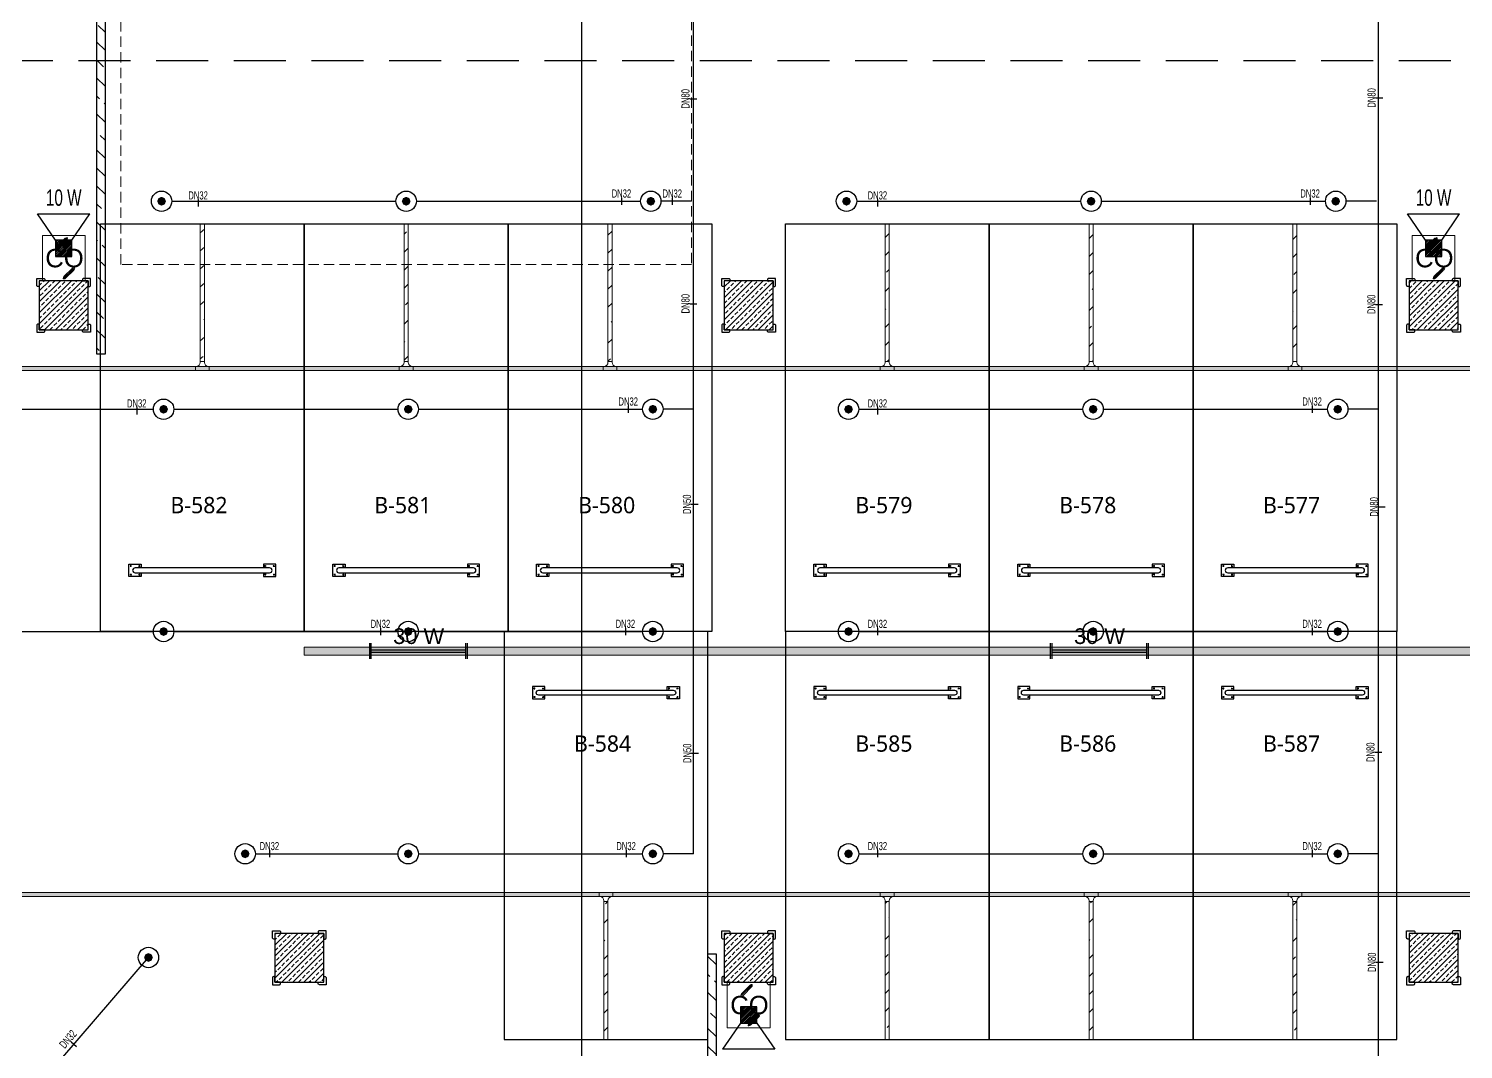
# Model space of a CAD drawing. Header units: millimetres. Extents: x -379292 to 1221486, y 92049 to 447512.
# Drawn here: x -218185 to -200590, y 143697 to 156209 of the extents above; entities that cross this region are included whole.
import ezdxf
from ezdxf.enums import TextEntityAlignment as Align
from ezdxf.lldxf.tags import DXFTag

# ---------------------------------------------------------------- set-up
doc = ezdxf.new("R2010")
doc.units = ezdxf.units.MM
doc.linetypes.add('HIDDEN', pattern=[9.525, 6.35, -3.175])
for name, color, linetype in [('-M-YNGN-BORUID', 7, 'Continuous'), ('-M-YNGN-BORUUZUN', 7, 'Continuous'), ('-M-YNGN-BORUYUK', 7, 'Continuous'), ('-M-YNGN-SPR-YUK', 7, 'Continuous'), ('-M-YNGN-ZON5-CAP-', 7, 'Continuous'), ('-M-YNGN-ZON5-SPR-', 7, 'Continuous'), ('05_HATCH CONCRETE', 141, 'Continuous'), ('05_SYMBOL', 2, 'Continuous'), ('08_LAMP', 4, 'Continuous'), ('08_LOUD SYSTEM', 4, 'Continuous'), ('202-A-Y-MahalAd', 141, 'Continuous'), ('E_CT_ZA', 6, 'Continuous')]:
    doc.layers.add(name, color=color, linetype=linetype)
doc.layers.add('-M-YNGN-SPR-CAPCIZGI', color=188, linetype='Continuous', plot=False)
for name, color, linetype, lineweight in [('-M-YNGN-ZON5', 11, 'SP', 30), ('06_FORMWORK HIDDEN', 252, 'HIDDEN2', 0), ('08_DEDECTOR', 3, 'Continuous', 9), ('E_CT_AYDINLATMA', 3, 'Continuous', 9), ('E_CT_KIRMIZI', 1, 'Continuous', 9)]:
    doc.layers.add(name, color=color, linetype=linetype, lineweight=lineweight)
doc.styles.add('CIZGI', font='tahoma.ttf', dxfattribs={"width": 0.8, "oblique": 20})
doc.styles.add('HCAD', font='HCAD.SHX', dxfattribs={"width": 0.8, "height": 0.2})
doc.styles.add('PIPESIZE', font='hcad.shx', dxfattribs={"width": 0.8})
doc.styles.add('SPR-NOT', font='romans.shx')
doc.styles.get("Standard").update_dxf_attribs({"font": 'segoeuil.ttf'})
doc.styles.add('TR', font='tsimpali.shx', dxfattribs={"width": 0.7})
doc.styles.add('YAZI-2', font='arial.ttf', dxfattribs={"height": 2})
doc.styles.add('YAZI-3', font='arial.ttf', dxfattribs={"height": 3})
tags = doc.linetypes.add('HIDDEN2', pattern=[0.1875, 0.125, -0.0625]).pattern_tags.tags
tags[6:7] = [DXFTag(74, 4), DXFTag(75, 0), DXFTag(340, '0'), DXFTag(46, 0.0), DXFTag(50, 0.0), DXFTag(44, 0.0), DXFTag(45, 0.0)]
tags[4:5] = [DXFTag(74, 4), DXFTag(75, 0), DXFTag(340, '0'), DXFTag(46, 0.0), DXFTag(50, 0.0), DXFTag(44, 0.0), DXFTag(45, 0.0)]
doc.linetypes.add('SP', pattern='A,2,-0.1,["SP",CIZGI,S=0.14,R=0.2,X=0,Y=-0.07],-0.255', length=2.355)
pattern_1 = [(225, (905000, -3e-07), (67.351921, -67.351921), []), (225, (904932.65, -3e-07), (67.351921, -67.351921), [47.625, -23.8125])]

# ---------------------------------------------------------------- blocks, each defined once
blk = doc.blocks.new('202_Vida')
at = {"color": 0, "linetype": 'ByBlock', "ltscale": 0.2}
for points in [[(1, 0), (-1, 0)], [(0, 1), (0, -1)]]:
    blk.add_lwpolyline(points, dxfattribs=at)
at = {"color": 0, "linetype": 'ByBlock'}
for radius in [0.42, 0.23, 0.155]:
    blk.add_circle((0, 0), radius, dxfattribs=at)
blk = doc.blocks.new('202_Stoper')
at = {"color": 0, "linetype": 'ByBlock'}
for points in [[(-750, -30), (-750, -75), (-900, -75), (-900, 75), (-750, 75), (-750, 30)], [(750, -30), (750, -75), (900, -75), (900, 75), (750, 75), (750, 30)]]:
    blk.add_lwpolyline(points, dxfattribs=at)
blk.add_lwpolyline([(825, -30, 1), (825, 30), (-825, 30, 1), (-825, -30)], format="xyb", close=True, dxfattribs=at)
at = {"color": 0, "linetype": 'ByBlock', "yscale": 10, "zscale": 10, "rotation": 180}
for p, xscale in [((-877, 53), -10), ((-772, 53), 10), ((772, 53), -10), ((877, 53), 10)]:
    blk.add_blockref('202_Vida', p, dxfattribs=dict(at, xscale=xscale))
at = {"color": 0, "linetype": 'ByBlock', "yscale": 10, "zscale": 10}
for p, xscale in [((-877, -52), 10), ((-772, -52), -10), ((772, -52), 10), ((877, -52), -10)]:
    blk.add_blockref('202_Vida', p, dxfattribs=dict(at, xscale=xscale))
blk = doc.blocks.new('202_Mahalblok')
at = {"color": 0, "linetype": 'ByBlock', "flags": 128}
blk.add_lwpolyline([(0, 0), (0, 5000), (2500, 5000), (2500, 0)], close=True, dxfattribs=at)
at = {"color": 252}
blk.add_blockref('202_Stoper', (1250, 750), dxfattribs=at)
at = {"color": 0, "linetype": 'ByBlock', "ltscale": 25}
blk.add_attdef('MAHALNO', text='', height=200, dxfattribs=at).set_placement((1209, 1390), align=Align.BOTTOM_CENTER)
blk = doc.blocks.new('bariyer')
at = {"color": 8, "ltscale": 25}
blk.add_lwpolyline([(0, -70), (15, -70, 0.414214), (30, -55), (30, 30), (-55, 30, 0.414214), (-70, 15), (-70, 0), (0, 0)], format="xyb", close=True, dxfattribs=at)
blk = doc.blocks.new('OtoParkBodrumKatMimari')
at = {"layer": '05_HATCH CONCRETE'}
h = blk.add_hatch(dxfattribs=at)
h.set_pattern_fill('ANSI33', color=8, scale=15, angle=180, style=0)
h.set_pattern_definition(pattern_1)
h.paths.add_polyline_path([(28900, 52300), (28300, 52300), (28300, 51700), (28900, 51700)])
h = blk.add_hatch(dxfattribs=at)
h.set_pattern_fill('ANSI33', color=8, scale=15, angle=180, style=0)
h.set_pattern_definition(pattern_1)
h.paths.add_polyline_path([(37300, 52300), (36700, 52300), (36700, 51700), (37300, 51700)])
h = blk.add_hatch(dxfattribs=at)
h.set_pattern_fill('ANSI33', color=8, scale=15, angle=180, style=0)
h.set_pattern_definition(pattern_1)
h.paths.add_polyline_path([(45700, 52300), (45100, 52300), (45100, 51700), (45700, 51700)])
h = blk.add_hatch(dxfattribs=at)
h.set_pattern_fill('ANSI33', color=8, scale=15, angle=180, style=0)
h.set_pattern_definition(pattern_1)
h.paths.add_polyline_path([(31790, 44300), (31190, 44300), (31190, 43700), (31790, 43700)])
h = blk.add_hatch(dxfattribs=at)
h.set_pattern_fill('ANSI33', color=8, scale=15, angle=180, style=0)
h.set_pattern_definition(pattern_1)
h.paths.add_polyline_path([(37300, 44300), (36700, 44300), (36700, 43700), (37300, 43700)])
h = blk.add_hatch(dxfattribs=at)
h.set_pattern_fill('ANSI33', color=8, scale=15, angle=180, style=0)
h.set_pattern_definition(pattern_1)
h.paths.add_polyline_path([(45700, 44300), (45100, 44300), (45100, 43700), (45700, 43700)])
at = {"color": 5}
for points in [[(28900, 52300), (28300, 52300), (28300, 51700), (28900, 51700)], [(37300, 52300), (36700, 52300), (36700, 51700), (37300, 51700)], [(45700, 52300), (45100, 52300), (45100, 51700), (45700, 51700)], [(31790, 44300), (31190, 44300), (31190, 43700), (31790, 43700)], [(37300, 44300), (36700, 44300), (36700, 43700), (37300, 43700)], [(45700, 44300), (45100, 44300), (45100, 43700), (45700, 43700)]]:
    blk.add_lwpolyline(points, close=True, dxfattribs=at)
at = {"layer": '05_SYMBOL', "color": 252, "linetype": 'HIDDEN', "ltscale": 100}
blk.add_lwpolyline([(118969, 41000), (30876, 41000, -0.179563), (29572, 41484), (17953, 51484, -0.695543), (19258, 55000), (127791, 55000, -0.645796), (129290, 51677), (120469, 41677, -0.215217)], format="xyb", close=True, dxfattribs=at)
at = {"layer": '06_FORMWORK HIDDEN', "linetype": 'HIDDEN', "ltscale": 20}
blk.add_lwpolyline([(29300, 59500), (36300, 59500), (36300, 52500), (29300, 52500)], close=True, dxfattribs=at)
at = {"layer": '05_SYMBOL', "color": 8, "xscale": -1}
for p in [(28300, 52300), (36700, 52300), (45100, 52300), (31190, 44300), (36700, 44300), (45100, 44300)]:
    blk.add_blockref('bariyer', p, dxfattribs=at)
at = {"layer": '05_SYMBOL', "color": 8}
for p in [(28900, 52300), (37300, 52300), (45700, 52300), (31790, 44300), (37300, 44300), (45700, 44300)]:
    blk.add_blockref('bariyer', p, dxfattribs=at)
at = {"layer": '05_SYMBOL', "color": 8, "rotation": 180}
for p in [(28300, 51700), (36700, 51700), (45100, 51700), (31190, 43700), (36700, 43700), (45100, 43700)]:
    blk.add_blockref('bariyer', p, dxfattribs=at)
at = {"layer": '05_SYMBOL', "color": 8, "xscale": -1, "rotation": 180}
for p in [(28900, 51700), (37300, 51700), (45700, 51700), (31790, 43700), (37300, 43700), (45700, 43700)]:
    blk.add_blockref('bariyer', p, dxfattribs=at)
at = {"layer": '202-A-Y-MahalAd', "color": 8, "ltscale": 25}
for p, values in [((29050, 48000), {'MAHALNO': 'B-582'}), ((31550, 48000), {'MAHALNO': 'B-581'}), ((34050, 48000), {'MAHALNO': 'B-580'}), ((37450, 48000), {'MAHALNO': 'B-579'}), ((39950, 48000), {'MAHALNO': 'B-578'}), ((42450, 48000), {'MAHALNO': 'B-577'})]:
    blk.add_blockref('202_Mahalblok', p, dxfattribs=at).add_auto_attribs(values)
ref = blk.add_blockref('202_Mahalblok', (34000, 48000), dxfattribs=dict(at, xscale=-1, rotation=180))
ref.add_attrib('MAHALNO', 'B-584', dxfattribs={"layer": '0', "color": 0, "linetype": 'ByBlock', "ltscale": 25, "height": 200}).set_placement((35209, 46467), align=Align.BOTTOM_CENTER)
ref = blk.add_blockref('202_Mahalblok', (37450, 48000), dxfattribs=dict(at, xscale=-1, rotation=180))
ref.add_attrib('MAHALNO', 'B-585', dxfattribs={"layer": '0', "color": 0, "linetype": 'ByBlock', "ltscale": 25, "height": 200}).set_placement((38659, 46467), align=Align.BOTTOM_CENTER)
ref = blk.add_blockref('202_Mahalblok', (39950, 48000), dxfattribs=dict(at, xscale=-1, rotation=180))
ref.add_attrib('MAHALNO', 'B-586', dxfattribs={"layer": '0', "color": 0, "linetype": 'ByBlock', "ltscale": 25, "height": 200}).set_placement((41159, 46467), align=Align.BOTTOM_CENTER)
ref = blk.add_blockref('202_Mahalblok', (42450, 48000), dxfattribs=dict(at, xscale=-1, rotation=180))
ref.add_attrib('MAHALNO', 'B-587', dxfattribs={"layer": '0', "color": 0, "linetype": 'ByBlock', "ltscale": 25, "height": 200}).set_placement((43659, 46467), align=Align.BOTTOM_CENTER)
blk = doc.blocks.new('SPRKL100')
at = {"layer": '-M-YNGN-SPR-CAPCIZGI'}
blk.add_line((0, 0.43), (0, -0.43), dxfattribs=at)
at = {"layer": '-M-YNGN-BORUID', "color": 0, "style": 'HCAD', "width": 0.8, "flags": 1}
blk.add_attdef('DIC', text='', height=0.4, dxfattribs=at).set_placement((0, -1.69), align=Align.CENTER)
at = {"layer": '-M-YNGN-BORUUZUN', "color": 0, "style": 'HCAD', "width": 0.7}
blk.add_attdef('BOY', text='', height=0.8, dxfattribs=at).set_placement((0, -1.08), align=Align.CENTER)
at = {"layer": '-M-YNGN-BORUYUK', "color": 6, "style": 'PIPESIZE', "width": 0.8}
blk.add_attdef('YUK', text='', height=0.5, dxfattribs=at).set_placement((0, 1.87), align=Align.CENTER)
at = {"color": 0, "style": 'PIPESIZE', "width": 0.7}
blk.add_attdef('CAP', text='', height=1, dxfattribs=at).set_placement((0, 0.45), align=Align.CENTER)
blk = doc.blocks.new('SP-C-UP-12')
at = {"ltscale": 10}
blk.add_line((0, 0), (0, 0), dxfattribs=at)
at = {"color": 1, "linetype": 'Continuous'}
blk.add_circle((0, 0), 12.5, dxfattribs=at)
at = {"ltscale": 10}
for points in [[(-5.4, 0), (-3.8, 3.8), (-3.8, -3.8), (0, 5.4)], [(-3.8, -3.8), (0, 5.4), (0, -5.4), (3.8, 3.8)], [(0, -5.4), (3.8, 3.8), (3.8, -3.8), (5.4, 0)]]:
    blk.add_solid(points, dxfattribs=at)
at = {"layer": '-M-YNGN-SPR-YUK', "style": 'SPR-NOT', "width": 0.5, "flags": 9}
for tag, p in [('YUK', (0, 17.8)), ('CAP', (0, 14.4)), ('TIP', (0.2, 10.8))]:
    blk.add_attdef(tag, text='', height=2.5, dxfattribs=at).set_placement(p, align=Align.MIDDLE_CENTER)
blk = doc.blocks.new('A$C69E8C7F8')
at = {"layer": '-M-YNGN-ZON5', "ltscale": 500}
for p, q in [((-5413.8, 4436.9), (-5413.8, 6568.4)), ((-4573.8, 3381.9), (-4573.8, 6570.1)), ((-6053.8, 5236.9), (-5778.8, 5236.9)), ((-5753.8, 5236.9), (-5478.8, 5236.9)), ((-5416.3, 5236.9), (-5453.8, 5236.9)), ((-5213.8, 5236.9), (-4938.8, 5236.9)), ((-4913.8, 5236.9), (-4638.8, 5236.9)), ((-4576.3, 5236.9), (-4613.8, 5236.9)), ((-6351.3, 4981.9), (-6076.3, 4981.9)), ((-6051.3, 4981.9), (-5776.3, 4981.9)), ((-5751.3, 4981.9), (-5476.3, 4981.9)), ((-5413.8, 4981.9), (-5451.3, 4981.9)), ((-5211.3, 4981.9), (-4936.3, 4981.9)), ((-4911.3, 4981.9), (-4636.3, 4981.9)), ((-4573.8, 4981.9), (-4611.3, 4981.9)), ((-6283.7, 4709.4), (-6076.3, 4709.4)), ((-6051.3, 4709.4), (-5776.3, 4709.4)), ((-5751.3, 4709.4), (-5476.3, 4709.4)), ((-5413.8, 4709.4), (-5451.3, 4709.4)), ((-5211.3, 4709.4), (-4936.3, 4709.4)), ((-4911.3, 4709.4), (-4636.3, 4709.4)), ((-4573.8, 4709.4), (-4611.3, 4709.4)), ((-5951.3, 4436.9), (-5776.3, 4436.9)), ((-5751.3, 4436.9), (-5476.3, 4436.9)), ((-5413.8, 4436.9), (-5451.3, 4436.9)), ((-5211.3, 4436.9), (-4936.3, 4436.9)), ((-4911.3, 4436.9), (-4636.3, 4436.9)), ((-4573.8, 4436.9), (-4611.3, 4436.9)), ((-6261.8, 4101.4), (-6082.4, 4309.8))]:
    blk.add_line(p, q, dxfattribs=at)
at = {"layer": '-M-YNGN-ZON5-CAP-'}
ref = blk.add_blockref('SPRKL100', (-5414.3, 5362.5), dxfattribs=dict(at, xscale=10.00000000000001, yscale=10.00000000000001, zscale=10.00000000000001, rotation=90))
ref.add_attrib('CAP', 'DN80', dxfattribs={"layer": '0', "color": 0, "height": 10, "rotation": 90, "style": 'PIPESIZE', "width": 0.7}).set_placement((-5418.8, 5362.5), align=Align.CENTER)
ref = blk.add_blockref('SPRKL100', (-4572.8, 5363.6), dxfattribs=dict(at, xscale=10.00000000000001, yscale=10.00000000000001, zscale=10.00000000000001, rotation=90))
ref.add_attrib('CAP', 'DN80', dxfattribs={"layer": '0', "color": 0, "height": 10, "rotation": 90, "style": 'PIPESIZE', "width": 0.7}).set_placement((-4577.3, 5363.6), align=Align.CENTER)
ref = blk.add_blockref('SPRKL100', (-6021.5, 5234.6), dxfattribs=dict(at, xscale=10, yscale=10, zscale=10))
ref.add_attrib('CAP', 'DN32', dxfattribs={"layer": '0', "color": 0, "height": 10, "style": 'PIPESIZE', "width": 0.7}).set_placement((-6021.5, 5239.1), align=Align.CENTER)
ref = blk.add_blockref('SPRKL100', (-5502.3, 5236.9), dxfattribs=dict(at, xscale=10, yscale=10, zscale=10))
ref.add_attrib('CAP', 'DN32', dxfattribs={"layer": '0', "color": 0, "height": 10, "style": 'PIPESIZE', "width": 0.7}).set_placement((-5502.3, 5241.4), align=Align.CENTER)
ref = blk.add_blockref('SPRKL100', (-5440, 5236.9), dxfattribs=dict(at, xscale=10, yscale=10, zscale=10))
ref.add_attrib('CAP', 'DN32', dxfattribs={"layer": '0', "color": 0, "height": 10, "style": 'PIPESIZE', "width": 0.7}).set_placement((-5440, 5241.4), align=Align.CENTER)
ref = blk.add_blockref('SPRKL100', (-5188.4, 5234.6), dxfattribs=dict(at, xscale=10, yscale=10, zscale=10))
ref.add_attrib('CAP', 'DN32', dxfattribs={"layer": '0', "color": 0, "height": 10, "style": 'PIPESIZE', "width": 0.7}).set_placement((-5188.4, 5239.1), align=Align.CENTER)
ref = blk.add_blockref('SPRKL100', (-4657.7, 5236.9), dxfattribs=dict(at, xscale=10, yscale=10, zscale=10))
ref.add_attrib('CAP', 'DN32', dxfattribs={"layer": '0', "color": 0, "height": 10, "style": 'PIPESIZE', "width": 0.7}).set_placement((-4657.7, 5241.4), align=Align.CENTER)
ref = blk.add_blockref('SPRKL100', (-5414.3, 5111.3), dxfattribs=dict(at, xscale=10.00000000000001, yscale=10.00000000000001, zscale=10.00000000000001, rotation=90))
ref.add_attrib('CAP', 'DN80', dxfattribs={"layer": '0', "color": 0, "height": 10, "rotation": 90, "style": 'PIPESIZE', "width": 0.7}).set_placement((-5418.8, 5111.3), align=Align.CENTER)
ref = blk.add_blockref('SPRKL100', (-4573.1, 5110.5), dxfattribs=dict(at, xscale=10.00000000000001, yscale=10.00000000000001, zscale=10.00000000000001, rotation=90))
ref.add_attrib('CAP', 'DN80', dxfattribs={"layer": '0', "color": 0, "height": 10, "rotation": 90, "style": 'PIPESIZE', "width": 0.7}).set_placement((-4577.6, 5110.5), align=Align.CENTER)
ref = blk.add_blockref('SPRKL100', (-6096.8, 4979.6), dxfattribs=dict(at, xscale=10, yscale=10, zscale=10))
ref.add_attrib('CAP', 'DN32', dxfattribs={"layer": '0', "color": 0, "height": 10, "style": 'PIPESIZE', "width": 0.7}).set_placement((-6096.8, 4984.1), align=Align.CENTER)
ref = blk.add_blockref('SPRKL100', (-5494, 4981.9), dxfattribs=dict(at, xscale=10, yscale=10, zscale=10))
ref.add_attrib('CAP', 'DN32', dxfattribs={"layer": '0', "color": 0, "height": 10, "style": 'PIPESIZE', "width": 0.7}).set_placement((-5494, 4986.4), align=Align.CENTER)
ref = blk.add_blockref('SPRKL100', (-5188.4, 4979.6), dxfattribs=dict(at, xscale=10, yscale=10, zscale=10))
ref.add_attrib('CAP', 'DN32', dxfattribs={"layer": '0', "color": 0, "height": 10, "style": 'PIPESIZE', "width": 0.7}).set_placement((-5188.4, 4984.1), align=Align.CENTER)
ref = blk.add_blockref('SPRKL100', (-4655.2, 4981.9), dxfattribs=dict(at, xscale=10, yscale=10, zscale=10))
ref.add_attrib('CAP', 'DN32', dxfattribs={"layer": '0', "color": 0, "height": 10, "style": 'PIPESIZE', "width": 0.7}).set_placement((-4655.2, 4986.4), align=Align.CENTER)
ref = blk.add_blockref('SPRKL100', (-5412.5, 4865.4), dxfattribs=dict(at, xscale=10.00000000000001, yscale=10.00000000000001, zscale=10.00000000000001, rotation=90))
ref.add_attrib('CAP', 'DN50', dxfattribs={"layer": '0', "color": 0, "height": 10, "rotation": 90, "style": 'PIPESIZE', "width": 0.7}).set_placement((-5417, 4865.4), align=Align.CENTER)
ref = blk.add_blockref('SPRKL100', (-4569.8, 4862.2), dxfattribs=dict(at, xscale=10.00000000000001, yscale=10.00000000000001, zscale=10.00000000000001, rotation=90))
ref.add_attrib('CAP', 'DN80', dxfattribs={"layer": '0', "color": 0, "height": 10, "rotation": 90, "style": 'PIPESIZE', "width": 0.7}).set_placement((-4574.3, 4862.2), align=Align.CENTER)
ref = blk.add_blockref('SPRKL100', (-5797.9, 4709.3), dxfattribs=dict(at, xscale=10, yscale=10, zscale=10))
ref.add_attrib('CAP', 'DN32', dxfattribs={"layer": '0', "color": 0, "height": 10, "style": 'PIPESIZE', "width": 0.7}).set_placement((-5797.9, 4713.8), align=Align.CENTER)
ref = blk.add_blockref('SPRKL100', (-5497.5, 4709.4), dxfattribs=dict(at, xscale=10, yscale=10, zscale=10))
ref.add_attrib('CAP', 'DN32', dxfattribs={"layer": '0', "color": 0, "height": 10, "style": 'PIPESIZE', "width": 0.7}).set_placement((-5497.5, 4713.9), align=Align.CENTER)
ref = blk.add_blockref('SPRKL100', (-5188.4, 4709.3), dxfattribs=dict(at, xscale=10, yscale=10, zscale=10))
ref.add_attrib('CAP', 'DN32', dxfattribs={"layer": '0', "color": 0, "height": 10, "style": 'PIPESIZE', "width": 0.7}).set_placement((-5188.4, 4713.8), align=Align.CENTER)
ref = blk.add_blockref('SPRKL100', (-4655.2, 4709.4), dxfattribs=dict(at, xscale=10, yscale=10, zscale=10))
ref.add_attrib('CAP', 'DN32', dxfattribs={"layer": '0', "color": 0, "height": 10, "style": 'PIPESIZE', "width": 0.7}).set_placement((-4655.2, 4713.9), align=Align.CENTER)
ref = blk.add_blockref('SPRKL100', (-5412.1, 4560.1), dxfattribs=dict(at, xscale=10.00000000000001, yscale=10.00000000000001, zscale=10.00000000000001, rotation=90))
ref.add_attrib('CAP', 'DN50', dxfattribs={"layer": '0', "color": 0, "height": 10, "rotation": 90, "style": 'PIPESIZE', "width": 0.7}).set_placement((-5416.6, 4560.1), align=Align.CENTER)
ref = blk.add_blockref('SPRKL100', (-4574.2, 4561.4), dxfattribs=dict(at, xscale=10.00000000000001, yscale=10.00000000000001, zscale=10.00000000000001, rotation=90))
ref.add_attrib('CAP', 'DN80', dxfattribs={"layer": '0', "color": 0, "height": 10, "rotation": 90, "style": 'PIPESIZE', "width": 0.7}).set_placement((-4578.7, 4561.4), align=Align.CENTER)
ref = blk.add_blockref('SPRKL100', (-5934.1, 4436.9), dxfattribs=dict(at, xscale=10, yscale=10, zscale=10))
ref.add_attrib('CAP', 'DN32', dxfattribs={"layer": '0', "color": 0, "height": 10, "style": 'PIPESIZE', "width": 0.7}).set_placement((-5934.1, 4441.4), align=Align.CENTER)
ref = blk.add_blockref('SPRKL100', (-5496.6, 4436.9), dxfattribs=dict(at, xscale=10, yscale=10, zscale=10))
ref.add_attrib('CAP', 'DN32', dxfattribs={"layer": '0', "color": 0, "height": 10, "style": 'PIPESIZE', "width": 0.7}).set_placement((-5496.6, 4441.4), align=Align.CENTER)
ref = blk.add_blockref('SPRKL100', (-5188.4, 4436.9), dxfattribs=dict(at, xscale=10, yscale=10, zscale=10))
ref.add_attrib('CAP', 'DN32', dxfattribs={"layer": '0', "color": 0, "height": 10, "style": 'PIPESIZE', "width": 0.7}).set_placement((-5188.4, 4441.4), align=Align.CENTER)
ref = blk.add_blockref('SPRKL100', (-4655.2, 4436.9), dxfattribs=dict(at, xscale=10, yscale=10, zscale=10))
ref.add_attrib('CAP', 'DN32', dxfattribs={"layer": '0', "color": 0, "height": 10, "style": 'PIPESIZE', "width": 0.7}).set_placement((-4655.2, 4441.4), align=Align.CENTER)
ref = blk.add_blockref('SPRKL100', (-4572.4, 4303.9), dxfattribs=dict(at, xscale=10.00000000000001, yscale=10.00000000000001, zscale=10.00000000000001, rotation=90))
ref.add_attrib('CAP', 'DN80', dxfattribs={"layer": '0', "color": 0, "height": 10, "rotation": 90, "style": 'PIPESIZE', "width": 0.7}).set_placement((-4576.9, 4303.9), align=Align.CENTER)
ref = blk.add_blockref('SPRKL100', (-6173.9, 4203.5), dxfattribs=dict(at, xscale=10, yscale=10, zscale=10, rotation=49.28113061156347))
ref.add_attrib('CAP', 'DN32', dxfattribs={"layer": '0', "color": 0, "height": 10, "rotation": 49.2811, "style": 'PIPESIZE', "width": 0.7}).set_placement((-6177.3, 4206.4), align=Align.CENTER)
at = {"layer": '-M-YNGN-ZON5-SPR-', "ltscale": 25}
for p in [(-6066.3, 5236.9), (-5766.3, 5236.9), (-5466.3, 5236.9), (-5226.3, 5236.9), (-4926.3, 5236.9), (-4626.3, 5236.9), (-6063.8, 4981.9), (-5763.8, 4981.9), (-5463.8, 4981.9), (-5223.8, 4981.9), (-4923.8, 4981.9), (-4623.8, 4981.9), (-6063.8, 4709.4), (-5763.8, 4709.4), (-5463.8, 4709.4), (-5223.8, 4709.4), (-4923.8, 4709.4), (-4623.8, 4709.4), (-5963.8, 4436.9), (-5763.8, 4436.9), (-5463.8, 4436.9), (-5223.8, 4436.9), (-4923.8, 4436.9), (-4623.8, 4436.9), (-6082.4, 4309.8)]:
    blk.add_blockref('SP-C-UP-12', p, dxfattribs=at)
blk = doc.blocks.new('*U587')
h = blk.add_hatch()
h.set_pattern_fill('ANSI33', color=0, scale=50, angle=1, style=0)
h.paths.add_polyline_path([(-1548, 100), (43358, 100), (43358, 0), (-1548, 0)])
at = {"color": 0}
blk.add_lwpolyline([(-1548, 100), (43358, 100), (43358, 0), (-1548, 0)], close=True, dxfattribs=at)
at = {"ltscale": 25, "flags": 1}
for tag, p in [('YUKSEKLIK', (-229, -149)), ('KALINLIK', (-229, -213))]:
    blk.add_attdef(tag, p, '', height=50, dxfattribs=at)
blk = doc.blocks.new('*U728')
h = blk.add_hatch()
h.set_pattern_fill('ANSI33', color=0, scale=50, angle=1, style=0)
h.paths.add_polyline_path([(-52269, 50), (403, 50), (403, 0), (-52269, 0)])
at = {"color": 0}
blk.add_lwpolyline([(-52269, 50), (403, 50), (403, 0), (-52269, 0)], close=True, dxfattribs=at)
at = {"ltscale": 25, "flags": 1}
for tag, p in [('YUKSEKLIK', (-229, -149)), ('KALINLIK', (-229, -213))]:
    blk.add_attdef(tag, p, '', height=50, dxfattribs=at)
blk = doc.blocks.new('*U934')
h = blk.add_hatch()
h.set_pattern_fill('ANSI33', color=0, scale=50, angle=1, style=0)
h.paths.add_polyline_path([(-4340, 100), (60, 100), (60, 0), (-4340, 0)])
at = {"color": 0}
blk.add_lwpolyline([(-4340, 100), (60, 100), (60, 0), (-4340, 0)], close=True, dxfattribs=at)
at = {"ltscale": 25, "flags": 1}
for tag, p in [('YUKSEKLIK', (-229, -149)), ('KALINLIK', (-229, -213))]:
    blk.add_attdef(tag, p, '', height=50, dxfattribs=at)
blk = doc.blocks.new('*U954')
h = blk.add_hatch()
h.set_pattern_fill('ANSI33', color=0, scale=50, angle=1, style=0)
h.paths.add_polyline_path([(-4141, 100), (101, 100), (101, 0), (-4141, 0)])
at = {"color": 0}
blk.add_lwpolyline([(-4141, 100), (101, 100), (101, 0), (-4141, 0)], close=True, dxfattribs=at)
at = {"ltscale": 25, "flags": 1}
for tag, p in [('YUKSEKLIK', (-229, -149)), ('KALINLIK', (-229, -213))]:
    blk.add_attdef(tag, p, '', height=50, dxfattribs=at)
blk = doc.blocks.new('40 W SIVA ÜSTÜ ETANJ LED 50')
at = {"layer": '08_LAMP'}
for p, q in [((-625, -100), (-625, 100)), ((-605, -100), (-605, 100)), ((-605, 15), (605, 15)), ((605, -100), (605, 100)), ((625, -100), (625, 100)), ((-605, -15), (605, -15))]:
    blk.add_line(p, q, dxfattribs=at)
at = {"layer": '08_LAMP', "color": 2, "style": 'YAZI-2'}
blk.add_text('30 W', height=200, dxfattribs=at).set_placement((0, 90), align=Align.CENTER)
blk = doc.blocks.new('CO 250')
at = {"layer": '08_DEDECTOR'}
for p, q in [((17, 243), (-84, 142)), ((45, 251), (-74, 132)), ((37, 223), (-64, 122)), ((45, 250), (45, 243)), ((114, -136), (-5, -255)), ((104, -126), (3, -227)), ((124, -146), (23, -247)), ((-5, -247), (-5, -255)), ((-5, -255), (3, -255))]:
    blk.add_line(p, q, dxfattribs=at)
at = {"layer": '08_DEDECTOR', "ltscale": 25}
blk.add_lwpolyline([(-262, 278), (-262, -278), (262, -278), (262, 278)], close=True, dxfattribs=at)
at = {"layer": '08_DEDECTOR'}
for centre, radius, start, end in [((37, 223), 27.7, 72.9688, 135), ((17, 243), 27.7, 315, 0), ((-55, 112), 41.6, 135, 180), ((-55, 112), 27.7, 135, 180), ((-55, 112), 13.9, 135, 180), ((95, -116), 13.9, 315, 350.4112), ((95, -116), 27.7, 315, 355.2224), ((95, -116), 41.6, 315, 356.817), ((23, -247), 27.7, 135, 180), ((3, -227), 27.7, 270, 315)]:
    blk.add_arc(centre, radius, start, end, dxfattribs=at)
at = {"layer": '08_DEDECTOR', "color": 3, "style": 'YAZI-3'}
blk.add_text('CO', height=225, dxfattribs=at).set_placement((-226, -113))
blk = doc.blocks.new('15 W HORN 100_HARİCİ TİP')
at = {"layer": '08_LOUD SYSTEM'}
h = blk.add_hatch(dxfattribs=at)
h.set_pattern_fill('ANSI31', color=2, scale=4.8)
h.set_pattern_definition([(45, (-341645.439, -380325.335), (-10.77630735, 10.77630735), [])])
h.paths.add_polyline_path([(-100, 0), (100, 0), (100, 200), (-100, 200)])
at = {"layer": '08_LOUD SYSTEM', "ltscale": 2}
for p, q in [((-320, 520), (320, 520)), ((-100, 200), (-320, 520)), ((100, 200), (320, 520))]:
    blk.add_line(p, q, dxfattribs=at)
at = {"layer": '08_LOUD SYSTEM'}
blk.add_lwpolyline([(100, 0), (100, 200), (-100, 200), (-100, 0)], close=True, dxfattribs=at)
at = {"layer": '08_LOUD SYSTEM', "color": 2, "ltscale": 2, "style": 'TR', "width": 0.7}
blk.add_text('10 W', height=200, dxfattribs=at).set_placement((0, 620), align=Align.CENTER)
blk = doc.blocks.new('*U1030')
h = blk.add_hatch()
h.set_pattern_fill('ANSI33', color=0, scale=50, angle=1, style=0)
h.paths.add_polyline_path([(-2093, 50), (-403, 50), (-403, 0), (-2093, 0)])
at = {"color": 0}
blk.add_lwpolyline([(-2093, 50), (-403, 50), (-403, 0), (-2093, 0)], close=True, dxfattribs=at)
at = {"ltscale": 25, "flags": 1}
for tag, p in [('YUKSEKLIK', (-229, -149)), ('KALINLIK', (-229, -213))]:
    blk.add_attdef(tag, p, '', height=50, dxfattribs=at)
blk = doc.blocks.new('*U1012')
at = {"color": 0}
for p, q in [((214, 214), (-164, 214)), ((-60, 214), (-60, 164)), ((0, 214), (214, 214)), ((110, 214), (110, 164)), ((-164, 164), (-50, 164)), ((0, 0), (0, 114)), ((0, 104), (50, 104)), ((50, 0), (50, 114)), ((214, 164), (100, 164))]:
    blk.add_line(p, q, dxfattribs=at)
for centre, start, end in [((-50, 114), 0, 90), ((100, 114), 90, 180)]:
    blk.add_arc(centre, 50, start, end, dxfattribs=at)
blk = doc.blocks.new('*U1033')
h = blk.add_hatch()
h.set_pattern_fill('ANSI33', color=0, scale=50, angle=1, style=0)
h.paths.add_polyline_path([(-60748, 50), (403, 50), (403, 0), (-60748, 0)])
at = {"color": 0}
blk.add_lwpolyline([(-60748, 50), (403, 50), (403, 0), (-60748, 0)], close=True, dxfattribs=at)
at = {"ltscale": 25, "flags": 1}
for tag, p in [('YUKSEKLIK', (-229, -149)), ('KALINLIK', (-229, -213))]:
    blk.add_attdef(tag, p, '', height=50, dxfattribs=at)

msp = doc.modelspace()

# ---------------------------------------------------------------- block references
at = {"color": 8}
msp.add_blockref('OtoParkBodrumKatMimari', (-246354.8, 100818.8), dxfattribs=at)

# ---------------------------------------------------------------- next in the draw order: linework, layer by layer
msp.add_line((-211402.1, 140801.7), (-211402.1, 188344.1), dxfattribs=at)

# ---------------------------------------------------------------- next in the draw order: block references
at = {"layer": '-M-YNGN-ZON5', "ltscale": 25, "xscale": 10, "yscale": 10, "zscale": 10}
msp.add_blockref('A$C69E8C7F8', (-155891.8, 101725.1), dxfattribs=at)
at = {"layer": '08_DEDECTOR'}
for p in [(-217754.8, 153397.2), (-200954.8, 153397.2), (-209354.8, 144240.3)]:
    msp.add_blockref('CO 250', p, dxfattribs=at)
at = {"layer": '08_LAMP', "xscale": 0.96, "yscale": 0.96, "zscale": 0.96}
for p in [(-213402.1, 148579.8), (-205052.1, 148579.8)]:
    msp.add_blockref('40 W SIVA ÜSTÜ ETANJ LED 50', p, dxfattribs=at)
at = {"layer": '08_LOUD SYSTEM'}
for p in [(-217754.8, 153418.8), (-200954.8, 153418.8)]:
    msp.add_blockref('15 W HORN 100_HARİCİ TİP', p, dxfattribs=at)
at = {"layer": '08_LOUD SYSTEM', "rotation": 180}
msp.add_blockref('15 W HORN 100_HARİCİ TİP', (-209354.8, 144218.8), dxfattribs=at)
at = {"layer": 'E_CT_AYDINLATMA', "rotation": 180}
msp.add_blockref('*U587', (-171446.4, 148628.8), dxfattribs=at)
at = {"layer": 'E_CT_KIRMIZI', "color": 1, "xscale": -1}
for p, rotation in [((-216029.8, 151725.8), 89.99999999999991), ((-213529.8, 151725.8), 89.9999999999999), ((-211029.8, 151725.8), 89.9999999999999), ((-207629.8, 151725.8), 89.9999999999999), ((-205129.8, 151725.8), 89.9999999999999), ((-202629.8, 151725.8), 89.9999999999999), ((-211129.8, 145911.7), 269.9999999999999), ((-207679.8, 145911.7), 269.9999999999999), ((-205179.8, 145911.7), 269.9999999999999), ((-202679.8, 145911.7), 269.9999999999999)]:
    msp.add_blockref('*U1030', p, dxfattribs=dict(at, rotation=rotation))
at = {"layer": 'E_CT_KIRMIZI', "color": 2, "xscale": -1, "rotation": 180}
for p in [(-216079.8, 152232.8), (-213579.8, 152232.8), (-211079.8, 152232.8), (-207679.8, 152232.8), (-205179.8, 152232.8), (-202679.8, 152232.8)]:
    msp.add_blockref('*U1012', p, dxfattribs=at)
at = {"layer": 'E_CT_KIRMIZI', "color": 1, "rotation": 180}
for name, p in [('*U728', (-228803.7, 152068.8)), ('*U1033', (-228803.7, 145618.8))]:
    msp.add_blockref(name, p, dxfattribs=at)
at = {"layer": 'E_CT_KIRMIZI', "color": 2, "xscale": -1}
for p in [(-211079.8, 145404.8), (-207629.8, 145404.8), (-205129.8, 145404.8), (-202629.8, 145404.8)]:
    msp.add_blockref('*U1012', p, dxfattribs=at)
at = {"layer": 'E_CT_ZA', "color": 112}
for name, p, rotation in [('*U934', (-217247.8, 156559.2), 90), ('*U954', (-209854.8, 140728), 270)]:
    msp.add_blockref(name, p, dxfattribs=dict(at, rotation=rotation))

doc.saveas('drawing.dxf')
